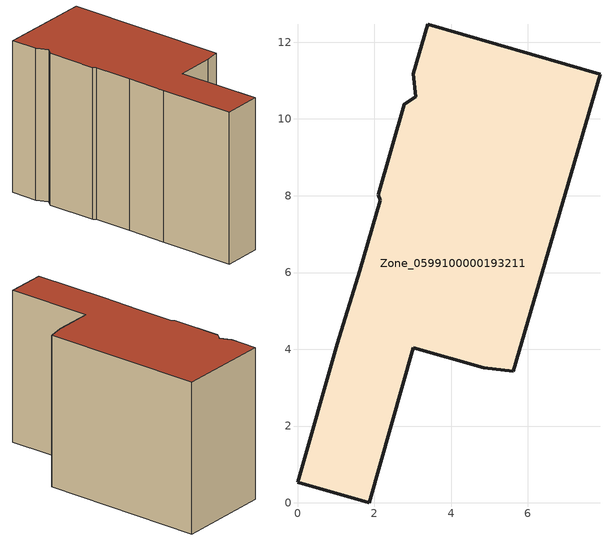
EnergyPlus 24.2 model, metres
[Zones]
Zone_0599100000193211
 floor ground (C_G): 2.78,10.38 3.09,10.58 3.02,11.18 3.39,12.47 7.88,11.16 5.61,3.43 4.86,3.52 3.02,4.04 1.87,0 0,0.54 1.03,4.14 1.62,6.05 2.16,7.88 2.1,8.03 z0
 wall outside (C_F): 1.87,0 3.02,4.04 4.86,3.52 5.61,3.43 7.88,11.16 3.39,12.47 3.02,11.18 3.09,10.58 2.78,10.38 2.1,8.03 2.16,7.88 1.62,6.05 1.03,4.14 0,0.54 1.87,0 z0:7.6
 roof outside (C_R): 4.86,3.52 5.61,3.43 7.88,11.16 3.39,12.47 3.02,11.18 3.09,10.58 2.78,10.38 2.1,8.03 2.16,7.88 1.62,6.05 1.03,4.14 0,0.54 1.87,0 3.02,4.04 z7.6
[BUILDING]
Pand.0599100000193211: North Axis=0; Terrain=City; Loads Convergence Tolerance Value=0.04; Temperature Convergence Tolerance Value=0.4; Solar Distribution=FullExterior; Maximum Number of Warmup Days=25; Minimum Number of Warmup Days=1
[Site:Location]
Rotterdam.The.Hague.AP_ZH_NLD Design_Conditions: Latitude=51.96; Longitude=4.45; Time Zone=1; Elevation=-4.5
[SITE:GROUNDTEMPERATURE:BUILDINGSURFACE]
18, 18, 18, 18, 18, 18, 18, 18, 18, 18, 18, 18
[MATERIAL] Thermal Absorptance=0.9; Solar Absorptance=0.7; Visible Absorptance=0.7
Name | Roughness | Thickness | Conductivity | Density | Specific Heat
G.TI.1946 | MediumSmooth | 0.15 | 1 | 540 | 1210
F.TI.1946 | Rough | 0.3 | 0.857143 | 1920 | 840
R.TI.1946 | MediumRough | 0.2 | 0.1 | 1500 | 1000
[CONSTRUCTION]
C_G: G.TI.1946
C_F: F.TI.1946
C_R: R.TI.1946
[ZONE]
Zone_0599100000193211: Type=1; Multiplier=1; Ceiling Height=Autocalculate; Volume=Autocalculate; Floor Area=autocalculate; Part of Total Floor Area=Yes
[ZONEINFILTRATION:DESIGNFLOWRATE]
Infil_Zone_0599100000193211: Zone or ZoneList or Space or SpaceList=Zone_0599100000193211; Schedule=AlwaysOn; Design Flow Rate Calculation Method=Flow/Area; Flow Rate per Floor Area=0.003; Constant Term Coefficient=1; Temperature Term Coefficient=0; Velocity Term Coefficient=0; Velocity Squared Term Coefficient=0
[HVACTEMPLATE:ZONE:IDEALLOADSAIRSYSTEM]
Zone_0599100000193211: Maximum Heating Supply Air Temperature=50; Minimum Cooling Supply Air Temperature=13; Maximum Heating Supply Air Humidity Ratio=0.0156; Minimum Cooling Supply Air Humidity Ratio=0.0077; Heating Limit=NoLimit; Cooling Limit=NoLimit; Dehumidification Control Type=ConstantSensibleHeatRatio; Cooling Sensible Heat Ratio=0.7; Dehumidification Setpoint=60; Humidification Control Type=None; Humidification Setpoint=30; Outdoor Air Method=None; Outdoor Air Flow Rate per Person=0.00944; Outdoor Air Flow Rate per Zone Floor Area=0; Outdoor Air Flow Rate per Zone=0; Demand Controlled Ventilation Type=None; Outdoor Air Economizer Type=NoEconomizer; Heat Recovery Type=None; Sensible Heat Recovery Effectiveness=0.7; Latent Heat Recovery Effectiveness=0.65
[ZONECONTROL:THERMOSTAT]
ThermostatControl_Zone_0599100000193211: Zone or ZoneList=Zone_0599100000193211; Control Type Schedule=DualSetpointControlType; Control 1=Thermostat_Zone_0599100000193211; Temperature Difference Between Cutout And Setpoint=0
[THERMOSTATSETPOINT:DUALSETPOINT]
Thermostat_Zone_0599100000193211: Heating Setpoint Temperature Schedule=HeatingSetpoint_Zone_0599100000193211; Cooling Setpoint Temperature Schedule=CoolingSetpoint_Zone_0599100000193211
[SCHEDULE:COMPACT]
HeatingSetpoint_Zone_0599100000193211: Through: 12/31, For: AllDays, Until: 24:00, 21
CoolingSetpoint_Zone_0599100000193211: Through: 12/31, For: AllDays, Until: 24:00, 24
DualSetpointControlType: Through: 12/31, For: AllDays, Until: 24:00, 4
AlwaysOn: Through: 12/31, For: AllDays, Until: 24:00, 1
